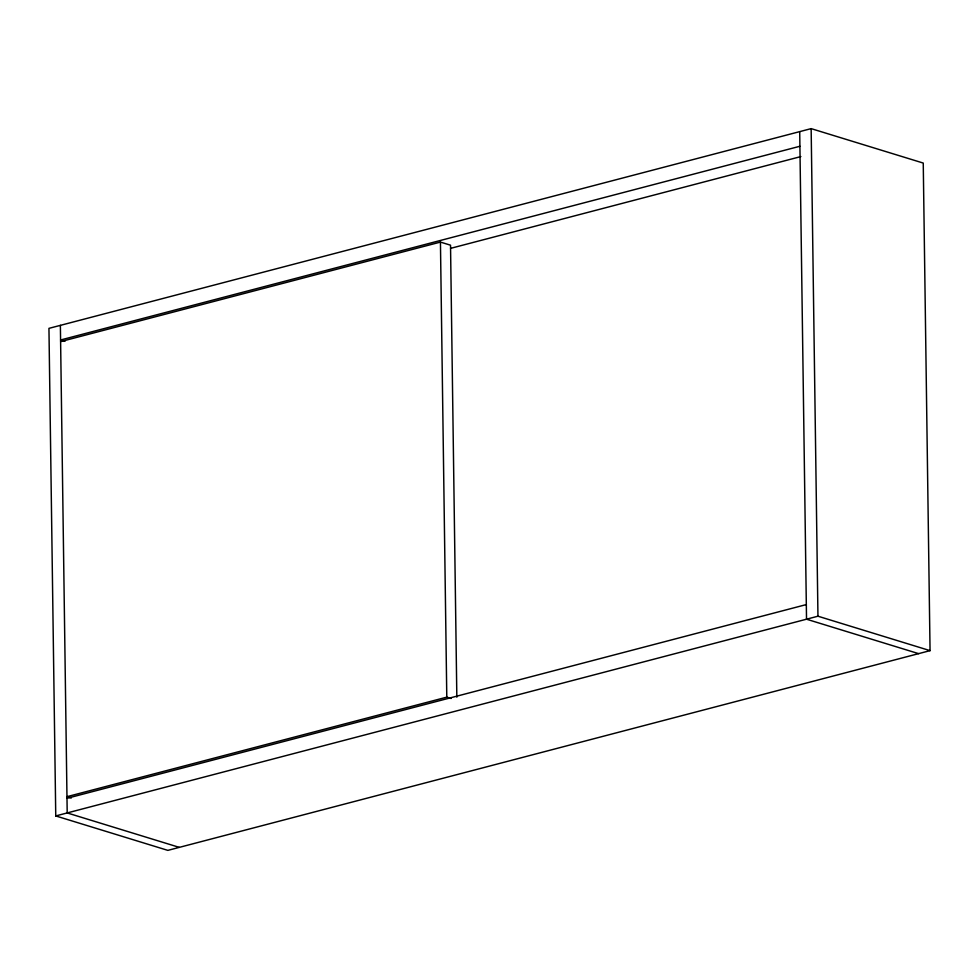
<?xml version="1.0" encoding="UTF-8"?>
<svg xmlns="http://www.w3.org/2000/svg" width="979" height="979" viewBox="0 0 979 979"><rect width="100%" height="100%" fill="white"/><g stroke="black" fill="none" stroke-linecap="round" stroke-linejoin="round"><path stroke-width="1.47" d="M811.15 128.628L48.95 328.357L55.754 815.935L167.85 850.372L930.05 650.643L923.246 163.065L811.15 128.628L817.954 616.207L930.05 650.643M799.916 146.263L60.588 339.994L64.957 341.328M60.612 341.61L440.44 242.082L450.524 245.191L456.838 697.195M450.585 248.36L800.859 156.579M451.111 698.48L446.791 697.158L66.964 796.686L71.283 798.007M66.988 798.313L806.317 604.581M55.754 815.935L817.954 616.207M918.62 653.642L806.525 619.205L799.708 131.627M179.292 847.373L67.196 812.937L60.38 325.358M440.44 242.082L446.791 697.158"/></g></svg>
